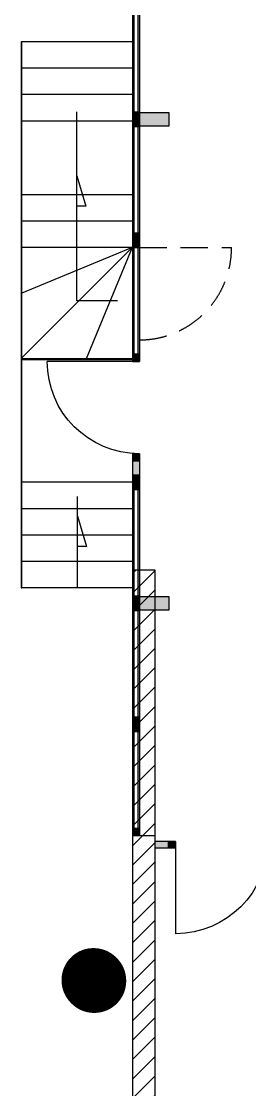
# Model space of a CAD drawing. Header units: inches. Extents: x -116118 to 73671, y 138219 to 302509.
# Drawn here: x -5317 to -2611, y 223561 to 236190 of the extents above; entities that cross this region are included whole.
import ezdxf

# ---------------------------------------------------------------- set-up
doc = ezdxf.new("R2010")
doc.units = ezdxf.units.IN
doc.header["$MEASUREMENT"] = 0
doc.linetypes.add('CACHE', pattern=[0.375, 0.25, -0.125])
doc.layers.get('0').update_dxf_attribs({"color": 250})
for name, color, linetype in [('001 SEC IP Cameras M3004', 250, 'Continuous'), ('1-Hach-Structure', 1, 'Continuous'), ('1-Structure', 7, 'Continuous'), ('1-Structure-Poteaux', 7, 'Continuous'), ('2-Escaliers', 7, 'Continuous'), ('4-Cloison', 10, 'Continuous'), ('4-Porte-Bureau', 7, 'Continuous')]:
    doc.layers.add(name, color=color, linetype=linetype)

# ---------------------------------------------------------------- blocks, each defined once
blk = doc.blocks.new('A$C59E363AE')
at = {"layer": '4-Cloison'}
h = blk.add_hatch(color=2, dxfattribs=at)
h.paths.add_polyline_path([(10, 1035), (50, 1035), (50, 65), (10, 65)], flags=16)
h.paths.add_polyline_path([(60, 1100), (0, 1100), (0, 0), (60, 0)])
h.paths.add_polyline_path([(60, 0), (0, 0), (0, 65), (60, 65)], flags=17)
h.paths.add_polyline_path([(60, 1035), (0, 1035), (0, 1100), (60, 1100)], flags=17)
for points in [[(60, 1035), (0, 1035), (0, 1100), (60, 1100)], [(60, 0), (0, 0), (0, 65), (60, 65)]]:
    blk.add_hatch(color=109, dxfattribs=at).paths.add_polyline_path(points)
blk.add_lwpolyline([(60, 1100), (0, 1100), (0, 0), (60, 0)], close=True, dxfattribs=at)
at = {"layer": '4-Cloison', "color": 109}
for points in [[(60, 1035), (0, 1035), (0, 1100), (60, 1100)], [(60, 0), (0, 0), (0, 65), (60, 65)]]:
    blk.add_lwpolyline(points, close=True, dxfattribs=at)
at = {"layer": '4-Cloison', "color": 5}
blk.add_lwpolyline([(10, 1035), (50, 1035), (50, 65), (10, 65)], close=True, dxfattribs=at)
blk = doc.blocks.new('A$C3CC84CE0')
at = {"layer": '4-Cloison'}
h = blk.add_hatch(color=2, dxfattribs=at)
h.paths.add_polyline_path([(10, 947.9), (50, 947.9), (50, 65), (10, 65)], flags=16)
h.paths.add_polyline_path([(60, 1012.9), (0, 1012.9), (0, 0), (60, 0)])
h.paths.add_polyline_path([(60, 0), (0, 0), (0, 65), (60, 65)], flags=17)
h.paths.add_polyline_path([(60, 947.9), (0, 947.9), (0, 1012.9), (60, 1012.9)], flags=17)
for points in [[(60, 947.9), (0, 947.9), (0, 1012.9), (60, 1012.9)], [(60, 0), (0, 0), (0, 65), (60, 65)]]:
    blk.add_hatch(color=109, dxfattribs=at).paths.add_polyline_path(points)
blk.add_lwpolyline([(60, 1012.9), (0, 1012.9), (0, 0), (60, 0)], close=True, dxfattribs=at)
at = {"layer": '4-Cloison', "color": 109}
for points in [[(60, 947.9), (0, 947.9), (0, 1012.9), (60, 1012.9)], [(60, 0), (0, 0), (0, 65), (60, 65)]]:
    blk.add_lwpolyline(points, close=True, dxfattribs=at)
at = {"layer": '4-Cloison', "color": 5}
blk.add_lwpolyline([(10, 947.9), (50, 947.9), (50, 65), (10, 65)], close=True, dxfattribs=at)
blk = doc.blocks.new('A$C2873359B')
at = {"layer": '4-Porte-Bureau', "color": 109}
blk.add_line((0, 840), (840, 840), dxfattribs=at)
blk.add_arc((0, 840), 840, 270, 0, dxfattribs=at)
blk = doc.blocks.new('A$C75424ECB')
at = {"layer": '4-Cloison'}
h = blk.add_hatch(color=2, dxfattribs=at)
h.paths.add_polyline_path([(60, 260), (0, 260), (0, 0), (60, 0)])
h.paths.add_polyline_path([(60, 0), (0, 0), (0, 65), (60, 65)], flags=17)
h.paths.add_polyline_path([(60, 195), (0, 195), (0, 260), (60, 260)], flags=17)
for points in [[(60, 195), (0, 195), (0, 260), (60, 260)], [(60, 0), (0, 0), (0, 65), (60, 65)]]:
    blk.add_hatch(color=109, dxfattribs=at).paths.add_polyline_path(points)
at = {"layer": '4-Cloison', "color": 109}
for points in [[(60, 195), (0, 195), (0, 260), (60, 260)], [(60, 0), (0, 0), (0, 65), (60, 65)]]:
    blk.add_lwpolyline(points, close=True, dxfattribs=at)
at = {"layer": '4-Cloison'}
blk.add_lwpolyline([(60, 260), (0, 260), (0, 0), (60, 0)], close=True, dxfattribs=at)
blk = doc.blocks.new('A$C32B447F6')
at = {"layer": '1-Structure-Poteaux'}
blk.add_hatch(color=109, dxfattribs=at).paths.add_polyline_path([(270, 125), (0, 125), (0, 0), (270, 0)])
at = {"layer": '1-Structure-Poteaux', "color": 109}
blk.add_lwpolyline([(270, 125), (0, 125), (0, 0), (270, 0)], close=True, dxfattribs=at)
blk = doc.blocks.new('SETUP')
at = {"layer": '1-Hach-Structure'}
h = blk.add_hatch(dxfattribs=at)
h.set_pattern_fill('ANSI31', color=0, scale=1000, style=0)
h.set_pattern_definition([(45, (-2715.1, -32371.37), (-88.38835, 88.38835), [])])
h.paths.add_polyline_path([(5550, 0), (5750, 0), (5750, -5750), (5550, -5750)])
at = {"layer": '2-Escaliers'}
for points in [[(6766, -5584.9), (6760, -5584.9), (6760, -7662.5), (6766, -7662.5)], [(5750, -7668.5), (6766, -7668.5), (6766, -7662.5), (5750, -7662.5)], [(6766, -7668.5), (6760, -7668.5), (6760, -10550.7), (6766, -10550.7)]]:
    blk.add_hatch(color=0, dxfattribs=at).paths.add_polyline_path(points)
at = {"layer": '4-Cloison'}
for color, points in [(109, [(5360, -3219.9), (5360, -3279.9), (5425, -3279.9), (5425, -3219.9)]), (2, [(5425, -3279.9), (5550, -3279.9), (5550, -3219.9), (5425, -3219.9)])]:
    blk.add_hatch(color=color, dxfattribs=at).paths.add_polyline_path(points)
at = {"layer": '1-Hach-Structure', "color": 0}
blk.add_lwpolyline([(5550, 0), (5750, 0), (5750, -5750), (5550, -5750)], close=True, dxfattribs=at)
at = {"layer": '1-Structure', "color": 0}
blk.add_line((5750, -3332), (5550, -3332), dxfattribs=at)
at = {"layer": '2-Escaliers', "color": 0}
for p, q in [((5750, -5584.9), (6760, -5584.9)), ((6255, -5584.9), (6255, -6414.9)), ((5750, -5824.9), (6760, -5824.9)), ((6255, -6236.6), (6171.1, -5961.2)), ((6171.1, -5961.2), (6255, -5961.2)), ((5750, -6064.9), (6760, -6064.9)), ((5750, -6304.9), (6760, -6304.9)), ((5750, -6544.9), (6760, -6544.9)), ((5756, -8679.9), (6175, -7668.5)), ((5756, -8679.9), (6760, -7675.9)), ((5890.2, -8194.9), (6261, -8194.9)), ((6261, -8194.9), (6261, -9913.9)), ((5756, -8679.9), (6760, -8264.1)), ((5756, -8679.9), (6766, -8679.9)), ((5756, -8919.9), (6766, -8919.9)), ((6261, -9331.6), (6177.1, -9056.2)), ((6177.1, -9056.2), (6261, -9056.2)), ((5756, -9159.9), (6766, -9159.9)), ((5756, -9830.7), (6766, -9830.7)), ((5756, -10070.7), (6766, -10070.7)), ((5756, -10310.7), (6766, -10310.7)), ((5756, -10550.7), (6766, -10550.7))]:
    blk.add_line(p, q, dxfattribs=at)
for points in [[(6766, -5584.9), (6760, -5584.9), (6760, -7662.5), (6766, -7662.5)], [(5750, -7668.5), (6766, -7668.5), (6766, -7662.5), (5750, -7662.5)], [(6766, -7668.5), (6760, -7668.5), (6760, -10550.7), (6766, -10550.7)]]:
    blk.add_lwpolyline(points, close=True, dxfattribs=at)
at = {"layer": '4-Cloison', "color": 109}
blk.add_lwpolyline([(5360, -3219.9), (5360, -3279.9), (5425, -3279.9), (5425, -3219.9)], close=True, dxfattribs=at)
at = {"layer": '4-Cloison'}
blk.add_lwpolyline([(5425, -3279.9), (5550, -3279.9), (5550, -3219.9), (5425, -3219.9)], close=True, dxfattribs=at)
at = {"layer": '4-Porte-Bureau', "color": 109}
blk.add_line((5360, -3279.9), (5360, -2439.9), dxfattribs=at)
at = {"layer": '4-Porte-Bureau', "color": 0}
blk.add_line((5690, -7644.9), (6530, -7644.9), dxfattribs=at)
at = {"layer": '4-Porte-Bureau', "color": 0, "linetype": 'CACHE', "ltscale": 1000}
blk.add_line((5690, -8679.9), (4850, -8679.9), dxfattribs=at)
blk.add_line((5690, -8679.9), (4850, -8679.9), dxfattribs=at)
blk.add_arc((5690, -8679.9), 840, 90, 180, dxfattribs=at)
at = {"layer": '1-Structure', "color": 0, "xscale": -1, "rotation": 180}
blk.add_blockref('A$C3CC84CE0', (5690, -3332), dxfattribs=at)
at = {"layer": '1-Structure-Poteaux', "color": 0, "xscale": -1, "rotation": 180}
for p in [(5420, -5382.4), (5420, -9782.4)]:
    blk.add_blockref('A$C32B447F6', p, dxfattribs=at)
at = {"layer": '4-Cloison', "color": 0, "xscale": -1, "rotation": 180}
for p in [(5690, -4344.9), (5690, -5444.9), (5690, -7644.9), (5690, -8744.9), (5690, -9844.9)]:
    blk.add_blockref('A$C59E363AE', p, dxfattribs=at)
at = {"layer": '4-Porte-Bureau', "color": 109, "xscale": -1, "rotation": 270}
blk.add_blockref('A$C2873359B', (4520, -3279.9), dxfattribs=at)
at = {"layer": '4-Porte-Bureau', "color": 0, "xscale": -1, "rotation": 180}
for name, p in [('A$C75424ECB', (5690, -6544.9)), ('A$C2873359B', (5690, -6804.9))]:
    blk.add_blockref(name, p, dxfattribs=at)

msp = doc.modelspace()

# ---------------------------------------------------------------- hatches: boundary and pattern name
at = {"layer": '001 SEC IP Cameras M3004', "lineweight": 9, "ltscale": 100, "true_color": 0xf4ee51}
h = msp.add_hatch(dxfattribs=at)
h.set_pattern_fill('ANSI31', color=41)
h.set_pattern_definition([(45, (38637.77667, 20923.72878), (-0.08838834765, 0.08838834765), [])])
h.paths.add_polyline_path([(-4834, 224851, 1), (-4080, 224851, 1)])

# ---------------------------------------------------------------- block references
at = {"xscale": 1.3, "yscale": 1.3, "zscale": 1.3, "rotation": 180}
msp.add_blockref('SETUP', (3479, 222232), dxfattribs=at)

doc.saveas('drawing.dxf')
